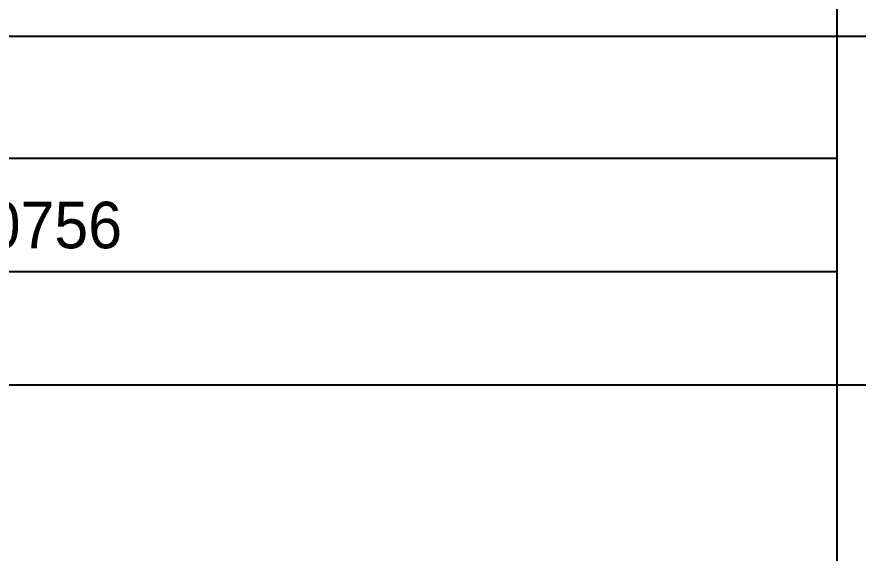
# Model space of a CAD drawing. Extents: x 443 to 1217, y -1921 to -677.
# Drawn here: x 756.3 to 828.6, y -850.3 to -804.2 of the extents above; entities that cross this region are included whole.
import ezdxf

# ---------------------------------------------------------------- set-up
doc = ezdxf.new("R2010")
doc.units = 0
doc.header["$MEASUREMENT"] = 0
doc.layers.add('1', color=7, linetype='CONTINUOUS')
doc.layers.add('25', color=7, linetype='CONTINUOUS')
doc.styles.add('ｽﾀｲﾙ2', font='MS PGothic.ttf')

msp = doc.modelspace()

# ---------------------------------------------------------------- linework, layer by layer
at = {"layer": '1', "color": 4, "linetype": 'Continuous'}
for p, q in [((826.785, -1191.556), (826.785, -677.268)), ((442.666, -805.84), (1210.905, -805.84)), ((634.726, -835.81), (826.785, -835.81)), ((826.785, -835.81), (1018.845, -835.81))]:
    msp.add_line(p, q, dxfattribs=at)
at = {"layer": '1', "color": 3, "linetype": 'Continuous'}
for p, q in [((663.944, -816.331), (826.785, -816.331)), ((663.944, -826.071), (826.785, -826.071))]:
    msp.add_line(p, q, dxfattribs=at)

# ---------------------------------------------------------------- texts
at = {"layer": '25', "style": 'ｽﾀｲﾙ2'}
msp.add_text('国土交通大臣認定番号\u3000PS060WL-0756', height=4, dxfattribs=at).set_placement((668.341, -824.071))

doc.saveas('drawing.dxf')
